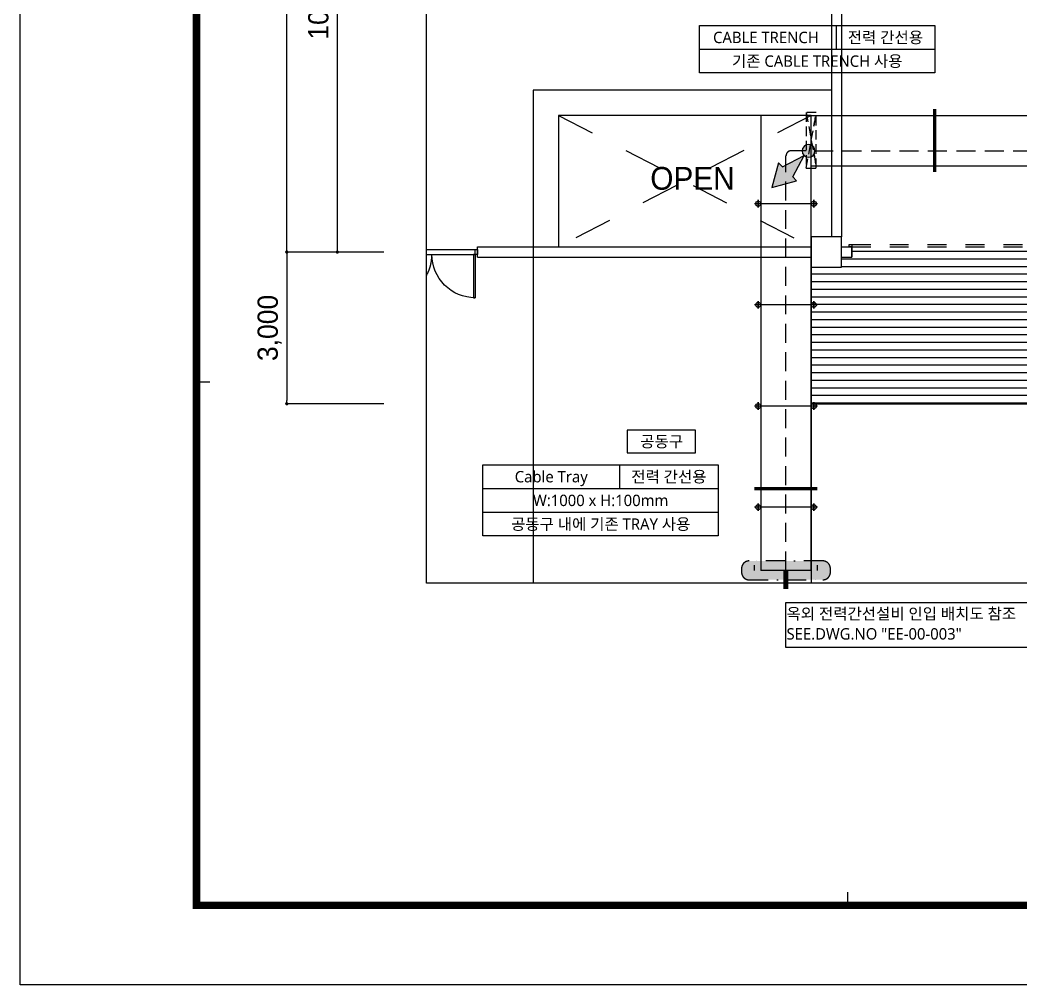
# Model space of a CAD drawing. Header units: millimetres. Extents: x 0 to 63075, y 0 to 44550.
# Drawn here: x 0 to 19790, y 0 to 19079 of the extents above; entities that cross this region are included whole.
import ezdxf
from ezdxf.enums import TextEntityAlignment as Align
from ezdxf.xclip import XClip

# ---------------------------------------------------------------- set-up
doc = ezdxf.new("R2010")
doc.units = ezdxf.units.MM
doc.header["$LTSCALE"] = 750
doc.header["$XCLIPFRAME"] = 0
for name, pattern in [('CEN', [62, 60, -1, 0, -1]), ('CENTER', [55, 50, -2, 1, -2]), ('DASHDOT', [1, 0.5, -0.25, 0, -0.25]), ('HID', [0.2, 0.1, -0.1]), ('HIDDEN', [0.375, 0.25, -0.125])]:
    doc.linetypes.add(name, pattern=pattern)
doc.layers.get('Defpoints').update_dxf_attribs({"color": 167})
for name, color, linetype in [('11$1$SYM', 3, 'Continuous'), ('arch', 8, 'Continuous'), ('cen', 1, 'CENTER'), ('PAD', 9, 'Continuous'), ('PLAN', 8, 'Continuous'), ('ROOM-BOX', 4, 'Continuous'), ('ROOM-TEXT', 3, 'Continuous'), ('S2', 4, 'HIDDEN'), ('SYM', 3, 'Continuous'), ('T-TRAY', 6, 'Continuous'), ('TRAY', 3, 'Continuous'), ('TRAY1', 3, 'Continuous'), ('TRENCH', 3, 'Continuous'), ('XR-SHEET-SHT', 5, 'Continuous'), ('XREF', 7, 'CEN')]:
    doc.layers.add(name, color=color, linetype=linetype)
doc.layers.add('XR-SHEET-TEMP', color=171, linetype='Continuous', plot=False)
doc.layers.add('건축도면', color=9, linetype='Continuous', lineweight=25)
doc.styles.add('GHS', font='malgun.ttf')
doc.styles.add('HY울릉도L', font='')
doc.styles.add('돋움', font='')
doc.styles.get('HY울릉도L').set_extended_font_data('HY울릉도L')
doc.styles.get('돋움').set_extended_font_data('Dotum')
doc.dimstyles.new('D 200', dxfattribs={"dimscale": 100, "dimtxt": 4, "dimasz": 0.65, "dimexe": 0, "dimexo": 2.5, "dimgap": 1, "dimtad": 1, "dimdec": 0, "dimzin": 1, "dimdsep": 46, "dimlunit": 6, "dimtxsty": 'HY울릉도L', "dimblk": 'DOT', "dimcen": 10, "dimclrd": 1, "dimclre": 1, "dimclrt": 3, "dimadec": 0, "dimazin": 0, "dimtfac": 1, "dimtdec": 0, "dimtix": 1, "dimtmove": 0, "dimatfit": 3, "dimldrblk": 'DOTSMALL', "dimfxl": 1, "dimtolj": 1, "dimtzin": 0, "dimarcsym": 0})

# ---------------------------------------------------------------- blocks, each defined once
blk = doc.blocks.new('XR-FORM-EE', base_point=(461, 408))
at = {"layer": 'XR-SHEET-SHT', "color": 5}
blk.add_lwpolyline([(0, 118800), (168200, 118800), (168200, 0), (0, 0)], close=True, dxfattribs=at)
at = {"layer": 'XR-SHEET-SHT', "color": 5, "const_width": 400}
blk.add_lwpolyline([(9300, 114600), (163900, 114600), (163900, 4200), (9300, 4200)], close=True, dxfattribs=at)
at = {"layer": 'XR-SHEET-TEMP'}
for p, q in [((9300, 31800), (10000, 31800)), ((43650, 4200), (43650, 4900))]:
    blk.add_line(p, q, dxfattribs=at)
blk = doc.blocks.new('XR-UT동', base_point=(461, 408))
at = {"layer": 'arch'}
h = blk.add_hatch(dxfattribs=at)
h.set_pattern_fill('_USER,N', color=256, scale=150, style=0, pattern_type=0)
h.set_pattern_definition([(0, (-1129055.37, 477558.49), (0, 150), [])])
edge = h.paths.add_edge_path()
edge.add_line((52795, 14176), (52795, 13371))
edge.add_arc((52795, 14226), 855, 183.3525, 270, ccw=False)
edge.add_line((51941, 14176), (51939, 14176))
edge.add_arc((51085, 14226), 855, 270, 356.6475, ccw=False)
edge.add_line((51085, 13371), (51085, 14176))
edge.add_line((51085, 14176), (48140, 14176))
edge.add_line((48140, 14176), (48140, 14376))
edge.add_line((48140, 14376), (44640, 14376))
edge.add_line((44640, 14376), (44640, 14176))
edge.add_line((44640, 14176), (44440, 14176))
edge.add_line((44440, 14176), (44440, 13976))
edge.add_line((44440, 13976), (43840, 13976))
edge.add_line((43840, 13976), (43840, 11276))
edge.add_line((43840, 11276), (53440, 11276))
edge.add_line((53440, 11276), (53440, 13976))
edge.add_line((53440, 13976), (52840, 13976))
edge.add_line((52840, 13976), (52840, 14176))
edge.add_line((52840, 14176), (52795, 14176))
for p, q in [((44240, 23976), (44240, 14576)), ((44440, 23976), (44440, 14576)), ((44240, 17476), (38340, 17476)), ((38340, 17476), (38340, 14376)), ((43840, 16976), (38840, 16976)), ((38840, 16976), (38840, 14376)), ((43840, 14576), (43840, 16976)), ((35485, 14326), (37195, 14326)), ((37240, 14376), (43840, 14376)), ((37240, 14176), (37240, 14376)), ((44440, 14376), (44640, 14376)), ((44640, 14376), (44640, 14176)), ((44640, 14176), (44640, 14376)), ((35485, 14226), (37195, 14226)), ((37240, 14176), (43840, 14176)), ((44440, 14176), (44640, 14176)), ((43840, 13976), (43840, 11276)), ((43840, 11276), (53440, 11276))]:
    blk.add_line(p, q, dxfattribs=at)
at = {"layer": 'arch', "linetype": 'HID', "ltscale": 10}
for p, q in [((38840, 16976), (43840, 14376)), ((43840, 16976), (38840, 14376))]:
    blk.add_line(p, q, dxfattribs=at)
at = {"layer": 'arch', "linetype": 'HID', "ltscale": 5}
for p, q in [((44640, 14426), (48140, 14426)), ((44640, 14376), (48140, 14376))]:
    blk.add_line(p, q, dxfattribs=at)
at = {"layer": 'arch'}
for points in [[(44440, 14576), (43840, 14576), (43840, 13976), (44440, 13976)], [(37240, 14226), (37195, 14226), (37195, 14326), (37240, 14326)], [(44640, 14426), (44640, 14376), (44590, 14376), (44590, 14426)]]:
    blk.add_lwpolyline(points, close=True, dxfattribs=at)
for points in [[(35485, 14226), (35485, 13371, 0.414214), (36340, 14226, 0.414214)], [(37195, 14226), (37195, 13371, -0.414214), (36340, 14226, -0.414214)]]:
    blk.add_lwpolyline(points, format="xyb", dxfattribs=at)
blk.add_lwpolyline([(37195, 14226), (37160, 14226), (37160, 13371), (37195, 13371)], dxfattribs=at)
at = {"layer": 'arch', "style": '돋움'}
blk.add_text('OPEN', height=450, dxfattribs=at).set_placement((40657, 15507))
blk = doc.blocks.new('DOT')
at = {"layer": 'cen', "color": 0, "linetype": 'ByBlock'}
blk.add_line((-0.5, 0), (-1, 0), dxfattribs=at)
at = {"layer": 'cen', "color": 0, "linetype": 'ByBlock', "const_width": 0.5}
blk.add_lwpolyline([(-0.25, 0, 1), (0.25, 0, 1)], format="xyb", close=True, dxfattribs=at)
blk = doc.blocks.new('*D4')
at = {"layer": 'Defpoints', "color": 0, "transparency": 16777216}
for p in [(6274, 24491), (7440, 24491), (7440, 14491)]:
    blk.add_point(p, dxfattribs=at)
at = {"layer": 'PLAN', "color": 1, "lineweight": -2, "transparency": 16777216}
for p, q in [((7190, 24491), (6274, 24491)), ((6274, 14556), (6274, 24426)), ((7190, 14491), (6274, 14491))]:
    blk.add_line(p, q, dxfattribs=at)
at = {"layer": 'PLAN', "color": 1, "lineweight": -2, "transparency": 16777216, "xscale": 65, "yscale": 65, "zscale": 65}
for p, rotation in [((6274, 24491), 90), ((6274, 14491), 270)]:
    blk.add_blockref('DOT', p, dxfattribs=dict(at, rotation=rotation))
at = {"layer": 'PLAN', "color": 3, "transparency": 16777216, "insert": (5934, 19491), "char_height": 400, "attachment_point": 5, "rotation": 90, "style": 'HY울릉도L'}
blk.add_mtext('\\A1;10,000', dxfattribs=at)
blk = doc.blocks.new('_DotSmall')
at = {"color": 0, "linetype": 'ByBlock', "const_width": 0.5}
blk.add_lwpolyline([(-0.0625, 0, 1), (0.0625, 0, 1)], format="xyb", close=True, dxfattribs=at)
blk = doc.blocks.new('*D6')
at = {"layer": 'Defpoints', "color": 0, "transparency": 16777216}
for p in [(5274, 34491), (7440, 34491), (7440, 14491)]:
    blk.add_point(p, dxfattribs=at)
at = {"layer": 'PLAN', "color": 1, "lineweight": -2, "transparency": 16777216}
for p, q in [((7190, 34491), (5274, 34491)), ((5274, 14556), (5274, 34426)), ((7190, 14491), (5274, 14491))]:
    blk.add_line(p, q, dxfattribs=at)
at = {"layer": 'PLAN', "color": 1, "lineweight": -2, "transparency": 16777216, "xscale": 65, "yscale": 65, "zscale": 65}
for p, rotation in [((5274, 34491), 90), ((5274, 14491), 270)]:
    blk.add_blockref('DOT', p, dxfattribs=dict(at, rotation=rotation))
at = {"layer": 'PLAN', "color": 3, "transparency": 16777216, "insert": (4934, 24491), "char_height": 400, "attachment_point": 5, "rotation": 90, "style": 'HY울릉도L'}
blk.add_mtext('\\A1;20,000', dxfattribs=at)
blk = doc.blocks.new('*D7')
at = {"layer": 'Defpoints', "color": 0, "transparency": 16777216}
for p in [(7440, 14491), (5274, 11491), (7440, 11491)]:
    blk.add_point(p, dxfattribs=at)
at = {"layer": 'PLAN', "color": 1, "lineweight": -2, "transparency": 16777216}
for p, q in [((7190, 14491), (5274, 14491)), ((5274, 14426), (5274, 11556)), ((7190, 11491), (5274, 11491))]:
    blk.add_line(p, q, dxfattribs=at)
at = {"layer": 'PLAN', "color": 1, "lineweight": -2, "transparency": 16777216, "xscale": 65, "yscale": 65, "zscale": 65}
for p, rotation in [((5274, 14491), 90), ((5274, 11491), 270)]:
    blk.add_blockref('DOT', p, dxfattribs=dict(at, rotation=rotation))
at = {"layer": 'PLAN', "color": 3, "transparency": 16777216, "insert": (4934, 12991), "char_height": 400, "attachment_point": 5, "rotation": 90, "style": 'HY울릉도L'}
blk.add_mtext('\\A1;3,000', dxfattribs=at)
blk = doc.blocks.new('A$C222E16D0')
at = {"layer": 'T-TRAY'}
for color, points in [(254, [(0.71, 0.71), (2.49, 4.1), (1.88, 4.71), (5.74, 5.74), (4.71, 1.88), (4.1, 2.49)]), (256, [(1, 0, 1), (-1, 0, 1)])]:
    blk.add_hatch(color=color, dxfattribs=at).paths.add_polyline_path(points)
at = {"layer": 'T-TRAY', "color": 3}
for p in [(2.49, 4.1), (4.1, 2.49)]:
    blk.add_line(p, (0.71, 0.71), dxfattribs=at)
blk.add_lwpolyline([(2.49, 4.1), (1.88, 4.71), (5.74, 5.74), (4.71, 1.88), (4.1, 2.49)], dxfattribs=at)
blk.add_circle((0, 0), 1, dxfattribs=at)

msp = doc.modelspace()

# ---------------------------------------------------------------- hatches: boundary and pattern name
at = {"layer": 'SYM'}
msp.add_hatch(color=254, dxfattribs=at).paths.add_polyline_path([(14265.4, 8233.9), (14265.4, 8160.5, 0.4142136), (14415.4, 8010.5), (15872.1, 8010.5, 0.4142136), (16022.1, 8160.5), (16022.1, 8233.9, 0.4142136), (15872.1, 8383.9), (14415.4, 8383.9, 0.4142136), (14265.4, 8233.9)])

# ---------------------------------------------------------------- linework, layer by layer
at = {"layer": '11$1$SYM', "color": 6}
for points in [[(15761.7, 9815.3, 66.1, 66.1, 0), (14516.6, 9815.3, 0, 0, 0), (13802.5, 9815.3, 0, 0, 0)], [(15143.8, 8193, 99.2, 99.2, 0), (15143.8, 7827.9, 0, 0, 0), (15143.8, 7561.6, 0, 0, 0)]]:
    msp.add_lwpolyline(points, format="xyseb", dxfattribs=at)
msp.add_lwpolyline([(15143.8, 7561.6), (21322.2, 7561.6), (21322.2, 6673.5), (15143.8, 6673.5)], close=True, dxfattribs=at)
at = {"layer": 'arch'}
for p, q in [((10143.8, 14591.5), (10143.8, 7945.3)), ((15643.8, 14591.5), (15643.8, 7945.3))]:
    msp.add_line(p, q, dxfattribs=at)
at = {"layer": 'PAD', "color": 2}
for p, q in [((14519.4, 8197.2), (14519.4, 8302.6)), ((15768.1, 8197.2), (15768.1, 8302.6))]:
    msp.add_line(p, q, dxfattribs=at)
at = {"layer": 'ROOM-BOX', "color": 6}
msp.add_lwpolyline([(12003.4, 10520), (13353.4, 10520), (13353.4, 10970), (12003.4, 10970)], close=True, dxfattribs=at)
at = {"layer": 'S2', "ltscale": 2}
for p, q in [((15543.8, 16491.6), (15243.8, 16491.6)), ((15143.8, 8197.2), (15143.8, 16391.6))]:
    msp.add_line(p, q, dxfattribs=at)
msp.add_arc((15243.8, 16391.6), 100, 90, 180, dxfattribs=at)
at = {"layer": 'SYM', "color": 6}
for p, q in [((16135.4, 18969.1), (16135.4, 18500.3)), ((13433.9, 18500.3), (18083.9, 18500.3)), ((13433.9, 18500.3), (18083.9, 18500.3)), ((11854, 10284.1), (11854, 9815.3)), ((9152.5, 9815.3), (13802.5, 9815.3)), ((9152.5, 9346.6), (13802.5, 9346.6))]:
    msp.add_line(p, q, dxfattribs=at)
for points in [[(13433.9, 18969.1), (18083.9, 18969.1), (18083.9, 18031.6), (13433.9, 18031.6)], [(9152.5, 10284.1), (13802.5, 10284.1), (13802.5, 8877.8), (9152.5, 8877.8)]]:
    msp.add_lwpolyline(points, close=True, dxfattribs=at)
at = {"layer": 'SYM', "color": 6, "linetype": 'DASHDOT'}
msp.add_lwpolyline([(14415.4, 8010.5), (15872.1, 8010.5, 0.4142136), (16022.1, 8160.5), (16022.1, 8233.9, 0.4142136), (15872.1, 8383.9), (14415.4, 8383.9, 0.4142136), (14265.4, 8233.9), (14265.4, 8160.5, 0.4142136)], format="xyb", close=True, dxfattribs=at)
at = {"layer": 'TRAY', "color": 3}
msp.add_line((15643.8, 8197.2), (14643.8, 8197.2), dxfattribs=at)
at = {"layer": 'TRAY1', "color": 6}
for points in [[(15767.3, 15447.2), (15743.8, 15447.2), (15740.4, 15429.2), (15729.5, 15412.2), (15711, 15400.2), (15693.8, 15397.2), (15693.8, 15374), (15693.8, 15397.2), (15674.9, 15400.9), (15657.5, 15412.7), (15647, 15429.4), (15643.8, 15447.2), (15648.1, 15467.5), (15658.3, 15482.4), (15673.2, 15492.8), (15693.8, 15497.2), (15693.8, 15520.4), (15693.8, 15497.2), (15713.7, 15493), (15729.6, 15482), (15740.4, 15465.2), (15743.8, 15447.2), (15693.8, 15447.2), (15693.8, 15397.2), (15693.8, 15497.2), (15693.8, 15447.2), (15693.8, 15447.2), (14593.8, 15447.2), (14593.8, 15497.2), (14593.8, 15397.2), (14593.8, 15447.2), (14543.8, 15447.2), (14547.1, 15465.2), (14557.9, 15482), (14573.8, 15493), (14593.8, 15497.2), (14593.8, 15520.4), (14593.8, 15497.2), (14614.3, 15492.8), (14629.3, 15482.4), (14639.5, 15467.5), (14643.8, 15447.2), (14640.5, 15429.4), (14630, 15412.7), (14612.6, 15400.9), (14593.8, 15397.2), (14593.8, 15374), (14593.8, 15397.2), (14576.5, 15400.2), (14558, 15412.2), (14547.1, 15429.2), (14543.8, 15447.2), (14520.2, 15447.2)], [(15767.3, 13447.2), (15743.8, 13447.2), (15740.4, 13429.2), (15729.5, 13412.2), (15711, 13400.2), (15693.8, 13397.2), (15693.8, 13374), (15693.8, 13397.2), (15674.9, 13400.9), (15657.5, 13412.7), (15647, 13429.4), (15643.8, 13447.2), (15648.1, 13467.5), (15658.3, 13482.4), (15673.2, 13492.8), (15693.8, 13497.2), (15693.8, 13520.4), (15693.8, 13497.2), (15713.7, 13493), (15729.6, 13482), (15740.4, 13465.2), (15743.8, 13447.2), (15693.8, 13447.2), (15693.8, 13397.2), (15693.8, 13497.2), (15693.8, 13447.2), (15693.8, 13447.2), (14593.8, 13447.2), (14593.8, 13497.2), (14593.8, 13397.2), (14593.8, 13447.2), (14543.8, 13447.2), (14547.1, 13465.2), (14557.9, 13482), (14573.8, 13493), (14593.8, 13497.2), (14593.8, 13520.4), (14593.8, 13497.2), (14614.3, 13492.8), (14629.3, 13482.4), (14639.5, 13467.5), (14643.8, 13447.2), (14640.5, 13429.4), (14630, 13412.7), (14612.6, 13400.9), (14593.8, 13397.2), (14593.8, 13374), (14593.8, 13397.2), (14576.5, 13400.2), (14558, 13412.2), (14547.1, 13429.2), (14543.8, 13447.2), (14520.2, 13447.2)], [(15767.3, 11447.2), (15743.8, 11447.2), (15740.4, 11429.2), (15729.5, 11412.2), (15711, 11400.2), (15693.8, 11397.2), (15693.8, 11374), (15693.8, 11397.2), (15674.9, 11400.9), (15657.5, 11412.7), (15647, 11429.4), (15643.8, 11447.2), (15648.1, 11467.5), (15658.3, 11482.4), (15673.2, 11492.8), (15693.8, 11497.2), (15693.8, 11520.4), (15693.8, 11497.2), (15713.7, 11493), (15729.6, 11482), (15740.4, 11465.2), (15743.8, 11447.2), (15693.8, 11447.2), (15693.8, 11397.2), (15693.8, 11497.2), (15693.8, 11447.2), (15693.8, 11447.2), (14593.8, 11447.2), (14593.8, 11497.2), (14593.8, 11397.2), (14593.8, 11447.2), (14543.8, 11447.2), (14547.1, 11465.2), (14557.9, 11482), (14573.8, 11493), (14593.8, 11497.2), (14593.8, 11520.4), (14593.8, 11497.2), (14614.3, 11492.8), (14629.3, 11482.4), (14639.5, 11467.5), (14643.8, 11447.2), (14640.5, 11429.4), (14630, 11412.7), (14612.6, 11400.9), (14593.8, 11397.2), (14593.8, 11374), (14593.8, 11397.2), (14576.5, 11400.2), (14558, 11412.2), (14547.1, 11429.2), (14543.8, 11447.2), (14520.2, 11447.2)], [(15767.3, 9447.2), (15743.8, 9447.2), (15740.4, 9429.2), (15729.5, 9412.2), (15711, 9400.2), (15693.8, 9397.2), (15693.8, 9374), (15693.8, 9397.2), (15674.9, 9400.9), (15657.5, 9412.7), (15647, 9429.4), (15643.8, 9447.2), (15648.1, 9467.5), (15658.3, 9482.4), (15673.2, 9492.8), (15693.8, 9497.2), (15693.8, 9520.4), (15693.8, 9497.2), (15713.7, 9493), (15729.6, 9482), (15740.4, 9465.2), (15743.8, 9447.2), (15693.8, 9447.2), (15693.8, 9397.2), (15693.8, 9497.2), (15693.8, 9447.2), (15693.8, 9447.2), (14593.8, 9447.2), (14593.8, 9497.2), (14593.8, 9397.2), (14593.8, 9447.2), (14543.8, 9447.2), (14547.1, 9465.2), (14557.9, 9482), (14573.8, 9493), (14593.8, 9497.2), (14593.8, 9520.4), (14593.8, 9497.2), (14614.3, 9492.8), (14629.3, 9482.4), (14639.5, 9467.5), (14643.8, 9447.2), (14640.5, 9429.4), (14630, 9412.7), (14612.6, 9400.9), (14593.8, 9397.2), (14593.8, 9374), (14593.8, 9397.2), (14576.5, 9400.2), (14558, 9412.2), (14547.1, 9429.2), (14543.8, 9447.2), (14520.2, 9447.2)]]:
    msp.add_lwpolyline(points, dxfattribs=at)

# ---------------------------------------------------------------- texts
at = {"layer": 'ROOM-TEXT', "style": '돋움'}
msp.add_text('공동구', height=225, dxfattribs=at).set_placement((12263, 10632.5))
at = {"layer": 'SYM', "style": 'GHS'}
for s, p in [('CABLE TRENCH ', (14784.6, 18734.7)), ('전력 간선용', (17109.6, 18734.7)), ('기존 CABLE TRENCH 사용', (15762.1, 18265.9)), ('Cable Tray', (10503.2, 10049.7)), ('전력 간선용', (12828.2, 10049.7)), ('W:1000 x H:100mm', (11480.6, 9581)), ('공동구 내에 기존 TRAY 사용', (11480.6, 9112.2))]:
    msp.add_text(s, height=225, dxfattribs=at).set_placement(p, align=Align.MIDDLE_CENTER)
for s, p in [('옥외 전력간선설비 인입 배치도 참조', (15154.4, 7341.5)), ('SEE.DWG.NO "EE-00-003"', (15154.4, 6942.4))]:
    msp.add_text(s, height=225, dxfattribs=at).set_placement(p, align=Align.MIDDLE_LEFT)

# ---------------------------------------------------------------- dimensions: what is measured, and where the dimension line sits
at = {"layer": 'PLAN', "color": 8}
for base, p2, angle, picture, middle in [((5273.8, 34491.5), (7439.9, 34491.5), 90, '*D6', (4934.2, 24491.5)), ((6273.8, 24491.5), (7439.9, 24491.5), 90, '*D4', (5934.2, 19491.5)), ((5273.8, 11491.5), (7439.9, 11491.5), 270, '*D7', (4933.9, 12991.5))]:
    dim = msp.add_linear_dim(base=base, p1=(7439.9, 14491.5), p2=p2, angle=angle, dimstyle='D 200', override={"dimscale": 100}, dxfattribs=at)
    dim.commit()
    dim.dimension.update_dxf_attribs({"geometry": picture, "text_midpoint": middle})

# ---------------------------------------------------------------- wipeouts: each hides what was drawn before it
at = {"color": 5}
msp.add_wipeout([(20118.8, 16241.6), (20118.8, 17141.6), (15682, 17141.6), (15682, 16241.6)], dxfattribs=at).dxf.layer = 'TRENCH'

# ---------------------------------------------------------------- next in the draw order: linework, layer by layer
at = {"layer": '건축도면'}
for p, q in [((15643.8, 16191.6), (15643.8, 17191.6)), ((15643.8, 17191.6), (20943.8, 17191.6)), ((21943.8, 16191.6), (15643.8, 16191.6))]:
    msp.add_line(p, q, dxfattribs=at)

# ---------------------------------------------------------------- next in the draw order: block references
at = {"layer": 'XREF', "xscale": 0.375, "yscale": 0.375, "zscale": 0.375}
msp.add_blockref('XR-FORM-EE', (172.9, 153.2), dxfattribs=at)
at = {"layer": 'XREF'}
ref = msp.add_blockref('XR-UT동', (-27735.2, 624.2), dxfattribs=at)
XClip(ref).set_block_clipping_path([(36233.0824204416, 7729.6409579753), (63778.0844075135, 36879.206167595)])

# ---------------------------------------------------------------- next in the draw order: wipeouts: each hides what was drawn before it
at = {"color": 5}
for points in [[(15730.7, 17121.6), (15700.7, 17121.6), (15700.7, 16261.6), (15730.7, 16261.6)], [(16030.7, 17121.6), (16000.7, 17121.6), (16000.7, 16261.6), (16030.7, 16261.6)], [(16330.7, 17121.6), (16300.7, 17121.6), (16300.7, 16261.6), (16330.7, 16261.6)], [(16630.7, 17121.6), (16600.7, 17121.6), (16600.7, 16261.6), (16630.7, 16261.6)], [(16930.7, 17121.6), (16900.7, 17121.6), (16900.7, 16261.6), (16930.7, 16261.6)], [(17230.7, 17121.6), (17200.7, 17121.6), (17200.7, 16261.6), (17230.7, 16261.6)], [(17530.7, 17121.6), (17500.7, 17121.6), (17500.7, 16261.6), (17530.7, 16261.6)], [(17830.7, 17121.6), (17800.7, 17121.6), (17800.7, 16261.6), (17830.7, 16261.6)], [(18130.7, 17121.6), (18100.7, 17121.6), (18100.7, 16261.6), (18130.7, 16261.6)], [(18430.7, 17121.6), (18400.7, 17121.6), (18400.7, 16261.6), (18430.7, 16261.6)], [(18730.7, 17121.6), (18700.7, 17121.6), (18700.7, 16261.6), (18730.7, 16261.6)], [(19030.7, 17121.6), (19000.7, 17121.6), (19000.7, 16261.6), (19030.7, 16261.6)], [(19330.7, 17121.6), (19300.7, 17121.6), (19300.7, 16261.6), (19330.7, 16261.6)], [(19630.7, 17121.6), (19600.7, 17121.6), (19600.7, 16261.6), (19630.7, 16261.6)]]:
    msp.add_wipeout(points, dxfattribs=at).dxf.layer = 'TRENCH'

# ---------------------------------------------------------------- next in the draw order: linework, layer by layer
at = {"layer": '11$1$SYM', "color": 6}
msp.add_lwpolyline([(18083.9, 16072.4, 66.1, 66.1, 0), (18083.9, 17317.5, 0, 0, 0), (18083.9, 18031.6, 0, 0, 0)], format="xyseb", dxfattribs=at)
at = {"layer": 'S2', "ltscale": 2}
msp.add_line((15700.7, 16491.6), (21193.8, 16491.6), dxfattribs=at)
at = {"layer": 'SYM', "color": 1}
msp.add_lwpolyline([(8036.8, 37094.9), (35581.9, 37094.9), (35581.9, 7945.3), (8036.8, 7945.3)], close=True, dxfattribs=at)
at = {"layer": 'TRAY'}
msp.add_lwpolyline([(15643.8, 8197.2), (15643.8, 17191.5), (14643.8, 17191.5), (14643.8, 8197.2)], dxfattribs=at)
at = {"layer": 'TRAY1', "color": 6, "linetype": 'HIDDEN'}
msp.add_lwpolyline([(15543.8, 16152.7), (15743.8, 16152.7), (15743.8, 17252.7), (15543.8, 17252.7), (15543.8, 16152.7), (15743.8, 17252.7), (15543.8, 17252.7), (15743.8, 16152.7)], dxfattribs=at)
at = {"layer": 'TRAY1', "color": 3}
msp.add_lwpolyline([(15643.8, 16214, 2, 2, 0), (15643.8, 16202.7, 2, 2, 0), (15743.8, 16202.7, 2, 2, 0), (15743.8, 16214, 0, 0, 0), (15743.8, 17191.5, 2, 2, 0), (15743.8, 17202.7, 2, 2, 0), (15643.8, 17202.7, 2, 2, 0), (15643.8, 17191.5, 2, 2, 0), (15643.8, 17202.7, 2, 2, 0), (15728.8, 17202.7, 0, 0, 0), (15728.8, 16202.7, 0, 0, 0)], format="xyseb", dxfattribs=at)

# ---------------------------------------------------------------- next in the draw order: block references
at = {"layer": 'TRAY', "xscale": -125.9999999999999, "yscale": 126, "zscale": 126, "rotation": 90.0000014617499}
msp.add_blockref('A$C222E16D0', (15589.7, 16491.6), dxfattribs=at)

doc.saveas('drawing.dxf')
